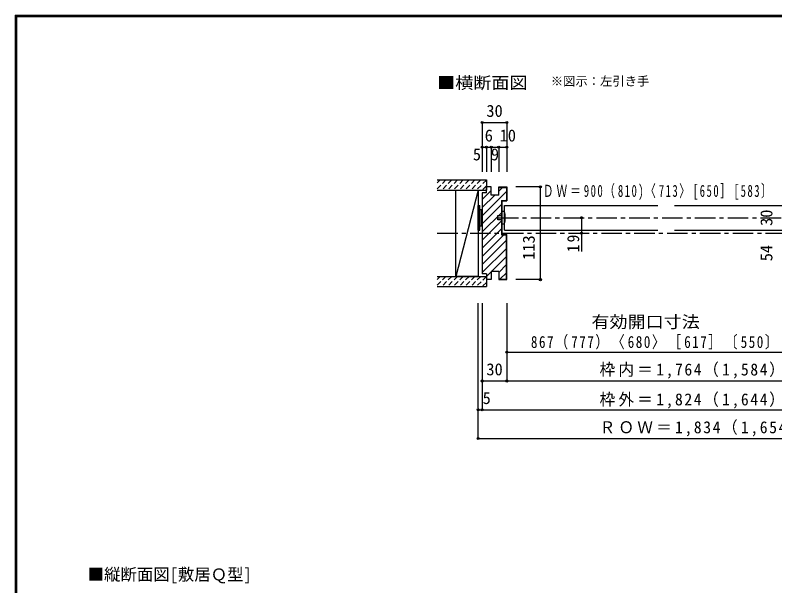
# Model space of a CAD drawing. Units: millimetres, scale not verified. Extents: x -973 to 977, y -718 to 696.
# Drawn here: x -973 to -48, y 0 to 696 of the extents above; entities that cross this region are included whole.
import ezdxf
from ezdxf.enums import TextEntityAlignment as Align

# ---------------------------------------------------------------- set-up
doc = ezdxf.new("R2010")
doc.units = ezdxf.units.MM
doc.header["$LTSCALE"] = 5
doc.header["$PDMODE"] = 32
doc.header["$PDSIZE"] = 2.5
doc.linetypes.add('CHAIN1', pattern=[8, 5, -1, 1, -1])
doc.linetypes.add('DASHED1', pattern=[1.8, 1.2, -0.6])
for name, color, linetype in [('0-1_通り芯', 4, 'CHAIN1'), ('0-2_柱', 7, 'Continuous'), ('0-3_仕上げ', 2, 'Continuous'), ('0-4_枠', 3, 'Continuous'), ('0-6_扉', 6, 'Continuous'), ('0-7_金物', 7, 'Continuous'), ('0-A_文字', 7, 'Continuous'), ('0-B_寸法', 7, 'Continuous'), ('0-C_ハッチ', 4, 'DASHED1'), ('F-1_枠', 6, 'Continuous')]:
    doc.layers.add(name, color=color, linetype=linetype)
doc.styles.add('ＭＳ ゴシック', font='')
doc.styles.get('ＭＳ ゴシック').set_extended_font_data('MS Gothic')

msp = doc.modelspace()

# ---------------------------------------------------------------- linework, layer by layer
at = {"layer": '0-1_通り芯'}
for p, q in [((-385.411, 449), (388.627, 449)), ((-459.321, 430), (462.627, 430))]:
    msp.add_line(p, q, dxfattribs=at)
at = {"layer": '0-2_柱'}
for q in [(-436.411, 377.5), (-409.411, 377.5)]:
    msp.add_line((-409.411, 482.5), q, dxfattribs=at)
msp.add_lwpolyline([(-409.411, 377.5), (-436.411, 377.5), (-436.411, 482.5), (-409.411, 482.5)], dxfattribs=at)
at = {"layer": '0-3_仕上げ'}
for p, q in [((-459.411, 495), (-399.411, 495)), ((-399.411, 495), (-399.411, 482.5)), ((-459.411, 482.5), (-399.411, 482.5)), ((-459.411, 377.5), (-399.411, 377.5)), ((-399.411, 377.5), (-399.411, 365)), ((-459.411, 365), (-399.411, 365))]:
    msp.add_line(p, q, dxfattribs=at)
at = {"layer": '0-4_枠'}
for p, q in [((-393.411, 486.5), (-399.411, 486.5)), ((-399.411, 479.5), (-399.411, 486.5)), ((-384.411, 486.5), (-374.411, 486.5)), ((-384.411, 476.5), (-384.411, 486.5)), ((-384.411, 486), (-374.911, 486)), ((-374.911, 486), (-374.911, 470)), ((-374.411, 486.5), (-374.411, 469.5)), ((-404.411, 479.5), (-404.411, 380.5)), ((-399.411, 479.5), (-404.411, 479.5)), ((-380.911, 470), (-380.911, 428)), ((-380.911, 470), (-374.911, 470)), ((-380.411, 469.5), (-380.411, 428.5)), ((-380.411, 469.5), (-374.411, 469.5)), ((-380.911, 428), (-374.911, 428)), ((-380.411, 428.5), (-374.411, 428.5)), ((-374.911, 374), (-374.911, 428)), ((-374.411, 373.5), (-374.411, 428.5)), ((-399.411, 380.5), (-404.411, 380.5)), ((-399.411, 380.5), (-399.411, 373.5)), ((-384.411, 383.5), (-384.411, 373.5)), ((-393.411, 373.5), (-399.411, 373.5)), ((-384.411, 374), (-374.911, 374)), ((-384.411, 373.5), (-374.411, 373.5))]:
    msp.add_line(p, q, dxfattribs=at)
for points in [[(-384.411, 476.5), (-393.411, 476.5), (-393.411, 486.5)], [(-384.411, 383.5), (-393.411, 383.5), (-393.411, 373.5)]]:
    msp.add_lwpolyline(points, dxfattribs=at)
at = {"layer": '0-6_扉'}
for p, q in [((-377.411, 434), (-377.411, 464)), ((-377.411, 464), (-190.402, 464)), ((-170.402, 464), (16.608, 464)), ((-377.411, 434), (-190.402, 434)), ((-170.402, 434), (16.608, 434))]:
    msp.add_line(p, q, dxfattribs=at)
at = {"layer": '0-7_金物'}
for p, q in [((-409.411, 434), (-409.411, 464)), ((-409.411, 464), (-407.411, 464)), ((-407.411, 434), (-407.411, 464)), ((-407.411, 459), (-405.411, 459)), ((-405.411, 439), (-405.411, 459)), ((-405.411, 458), (-404.404, 458)), ((-380.411, 456.5), (-380.411, 441.5)), ((-377.411, 456.5), (-380.411, 456.5)), ((-385.411, 451.5), (-380.411, 451.5)), ((-385.411, 446.5), (-385.411, 451.5)), ((-380.411, 446.5), (-385.411, 446.5)), ((-407.411, 439), (-405.411, 439)), ((-405.411, 440), (-404.404, 440)), ((-380.411, 441.5), (-377.411, 441.5)), ((-409.411, 434), (-407.411, 434))]:
    msp.add_line(p, q, dxfattribs=at)
msp.add_arc((-405.036, 449), 28.625, 344.81071, 15.18929, dxfattribs=at)
at = {"layer": '0-B_寸法', "color": 4}
for p, q in [((-404.411, 565), (-374.411, 565)), ((-404.411, 565), (-404.411, 505)), ((-374.411, 565), (-374.411, 505)), ((-404.411, 535), (-374.411, 535)), ((-399.411, 535), (-399.411, 505)), ((-393.411, 535), (-393.411, 505)), ((-384.411, 535), (-384.411, 505)), ((-333.61, 486.5), (-363.674, 486.5)), ((-333.61, 374.5), (-333.61, 485.5)), ((-283.61, 449), (-283.61, 408)), ((-333.61, 373.5), (-363.674, 373.5)), ((-409.411, 180), (-409.411, 345)), ((-404.411, 345), (-404.411, 215)), ((-374.411, 345), (-374.411, 250)), ((-374.411, 285), (377.627, 285)), ((-404.411, 250), (407.627, 250)), ((-409.411, 215), (412.627, 215)), ((-409.411, 180), (412.627, 180))]:
    msp.add_line(p, q, dxfattribs=at)
at = {"layer": '0-B_寸法'}
for p in [(-404.411, 565), (-374.411, 565), (-404.411, 535), (-399.411, 535), (-393.411, 535), (-384.411, 535), (-374.411, 535), (-333.61, 486.5), (-283.61, 449), (-283.61, 430), (-333.61, 373.5), (-374.411, 285), (-404.411, 250), (-374.411, 250), (-409.411, 215), (-404.411, 215), (-409.411, 180)]:
    msp.add_point(p, dxfattribs=at)
at = {"layer": '0-C_ハッチ'}
for p, q in [((-448.691, 495), (-459.411, 484.279)), ((-455.762, 495), (-459.411, 491.351)), ((-441.62, 495), (-454.12, 482.5)), ((-434.549, 495), (-447.049, 482.5)), ((-427.478, 495), (-439.978, 482.5)), ((-420.407, 495), (-432.907, 482.5)), ((-413.336, 495), (-425.836, 482.5)), ((-406.264, 495), (-418.764, 482.5)), ((-399.411, 494.782), (-411.693, 482.5)), ((-399.411, 487.711), (-404.622, 482.5)), ((-448.691, 377.5), (-459.411, 366.779)), ((-455.762, 377.5), (-459.411, 373.851)), ((-441.62, 377.5), (-454.12, 365)), ((-434.549, 377.5), (-447.049, 365)), ((-427.478, 377.5), (-439.978, 365)), ((-420.407, 377.5), (-432.907, 365)), ((-413.336, 377.5), (-425.836, 365)), ((-406.264, 377.5), (-418.764, 365)), ((-399.411, 377.282), (-411.693, 365)), ((-399.411, 370.211), (-404.622, 365))]:
    msp.add_line(p, q, dxfattribs=at)
at = {"layer": '0-C_ハッチ', "linetype": 'Continuous'}
for p, q in [((-404.411, 471.184), (-393.411, 482.184)), ((-399.411, 486.084), (-398.995, 486.5)), ((-384.411, 481.285), (-379.696, 486)), ((-404.411, 451.385), (-374.911, 480.885)), ((-404.411, 461.285), (-389.196, 476.5)), ((-404.411, 441.486), (-380.911, 464.986)), ((-375.897, 470), (-374.911, 470.986)), ((-404.411, 431.586), (-380.911, 455.086)), ((-404.411, 421.687), (-380.911, 445.187)), ((-404.411, 411.787), (-380.911, 435.287)), ((-404.411, 401.888), (-378.299, 428)), ((-404.411, 391.988), (-374.911, 421.488)), ((-404.411, 382.089), (-374.911, 411.589)), ((-393.101, 383.5), (-374.911, 401.689)), ((-384.411, 382.29), (-374.911, 391.79)), ((-399.411, 377.189), (-393.411, 383.189)), ((-382.802, 374), (-374.911, 381.89))]:
    msp.add_line(p, q, dxfattribs=at)
at = {"layer": 'F-1_枠'}
for p, q in [((-973.347, 695.833), (-973.347, -700.833)), ((-973.347, 695.833), (976.653, 695.833)), ((-973.347, 695), (976.653, 695)), ((-973.347, 694.167), (976.653, 694.167)), ((-972.514, 695.833), (-972.514, -700.833)), ((-971.68, 695.833), (-971.68, -700.833))]:
    msp.add_line(p, q, dxfattribs=at)

# ---------------------------------------------------------------- texts
at = {"layer": '0-A_文字', "style": 'ＭＳ ゴシック', "width": 1.1}
msp.add_text('■横断面図', height=14.66, dxfattribs=at).set_placement((-459.321, 601.667), align=Align.BOTTOM_LEFT)
at = {"layer": '0-A_文字', "style": 'ＭＳ ゴシック'}
for s, height, p in [('※図示：左引き手', 11, (-320.923, 606.667)), ('■縦断面図[敷居Ｑ型]', 14.66, (-885.133, 2.5))]:
    msp.add_text(s, height=height, dxfattribs=at).set_placement(p, align=Align.BOTTOM_LEFT)
at = {"layer": '0-B_寸法', "style": 'ＭＳ ゴシック'}
for s, p in [('30', (-399.411, 567.5)), ('6', (-401.411, 537.5)), ('10', (-383.274, 537.5)), ('5', (-415.873, 514.493)), ('9', (-393.911, 514.493)), ('30', (-399.411, 252.5)), ('5', (-403.967, 217.5))]:
    msp.add_text(s, height=14.66, dxfattribs=at).set_placement(p, align=Align.BOTTOM_LEFT)
for s, p in [('30', (-46.597, 439)), ('113', (-336.11, 397.636)), ('54', (-46.597, 395.913))]:
    msp.add_text(s, height=14.66, rotation=90, dxfattribs=at).set_placement(p, align=Align.BOTTOM_LEFT)
at = {"layer": '0-B_寸法', "style": 'ＭＳ ゴシック', "width": 1.1}
msp.add_text('有効開口寸法', height=14.66, dxfattribs=at).set_placement((-271.402, 310.31), align=Align.BOTTOM_LEFT)
at = {"layer": '0-B_寸法', "char_height": 14.66, "attachment_point": 7, "style": 'ＭＳ ゴシック'}
for s, insert in [('\\T1.28;\\W0.65;ＤＷ＝900（810)〈713〉[650］[583〕', (-330.61, 470.5)), ('\\T1.23;\\W0.8;867（777）〈680〉［617］〔550〕', (-345.152, 288.31)), ('\\T1.21;\\W0.95;枠内＝1,764（1,584）〈1,390〉［1,264］〔1,130〕', (-261.517, 252.911)), ('\\T1.21;\\W0.95;枠外＝1,824（1,644）〈1,450〉［1,324］〔1,190〕', (-261.517, 216.458)), ('\\T1.21;\\W0.95;ＲＯＷ＝1,834（1,654）<1,460>［1,334］〔1,200〕', (-261.517, 182.5))]:
    msp.add_mtext(s, dxfattribs=dict(at, insert=insert))
at = {"layer": '0-B_寸法', "insert": (-286.11, 406.875), "char_height": 14.66, "attachment_point": 7, "rotation": 90, "style": 'ＭＳ ゴシック'}
msp.add_mtext('\\T1.27;\\W0.95;19', dxfattribs=at)

doc.saveas('drawing.dxf')
